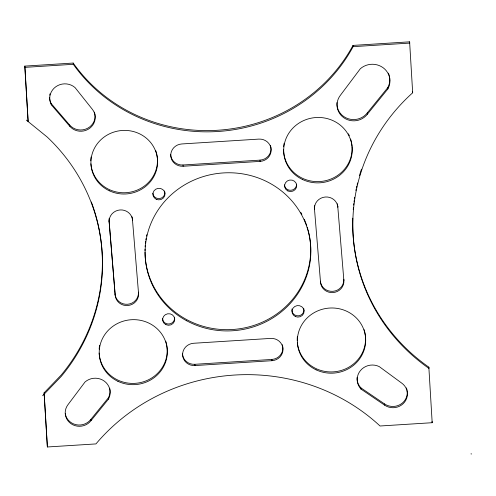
<?xml version="1.0" encoding="UTF-8"?>
<svg xmlns="http://www.w3.org/2000/svg" width="496" height="496" viewBox="0 0 496 496"><rect width="100%" height="100%" fill="white"/><g stroke="black" fill="none" stroke-linecap="round" stroke-linejoin="round"><path stroke-width="0.74" d="M65.243 413.571A14.31 13.64 -5.9 0 0 75.95 424.675A14.31 13.64 -5.9 0 0 90.892 419.38L108.295 397.928A15.072 14.372 -5.9 0 0 109.709 388.182M108.426 399.181A15.072 14.372 -5.9 0 0 104.371 381.157A15.072 14.372 -5.9 0 0 85.027 381.988L67.995 404.662A14.31 13.64 -5.9 0 0 71.027 423.714A14.31 13.64 -5.9 0 0 91.022 420.639L108.426 399.181L108.295 397.928M336.951 102.585A16.833 16.046 -5.9 0 0 347.944 118.649A16.833 16.046 -5.9 0 0 367.282 112.921L387.748 87.687A17.738 16.907 -5.9 0 0 389.416 76.217M387.878 88.939A17.738 16.907 -5.9 0 0 383.117 67.729A17.738 16.907 -5.9 0 0 360.356 68.708L340.318 95.381A16.833 16.046 -5.9 0 0 343.883 117.8A16.833 16.046 -5.9 0 0 367.406 114.179L387.878 88.939L387.748 87.687M352.774 218.172A188.43 179.645 -5.9 0 0 428.842 367.158L432.183 422.71L380.041 425.996A192.429 183.458 -5.9 0 0 95.945 443.914L47.368 446.977L44.113 392.82L61.194 375.057A188.43 179.645 -5.9 0 0 98.698 227.162M42.65 395.727L61.324 376.309A188.43 179.645 -5.9 0 0 47.182 137.02L26.356 120.094M24.8 66.104L73.179 63.054A162.973 155.378 -5.9 0 0 352.997 45.409L409.615 41.838L409.746 43.09L353.121 46.661A162.973 155.378 -5.9 0 1 73.309 64.306L24.93 67.363L24.8 66.104L28.129 121.539L24.93 67.363M170.643 154.585A11.712 11.166 -5.9 0 0 182.987 164.994L259.985 160.134A11.712 11.166 -5.9 0 0 270.438 145.396M183.117 166.247L260.115 161.392A11.712 11.166 -5.9 0 0 271.138 149.507A11.712 11.166 -5.9 0 0 258.794 139.103L181.796 143.958A11.712 11.166 -5.9 0 0 170.773 155.837A11.712 11.166 -5.9 0 0 183.117 166.247L182.987 164.994M182.491 353.89A11.712 11.166 -5.9 0 0 194.835 364.3L271.833 359.445A11.712 11.166 -5.9 0 0 282.286 344.701M194.965 365.558L271.957 360.697A11.712 11.166 -5.9 0 0 282.987 348.818A11.712 11.166 -5.9 0 0 270.642 338.408L193.645 343.263A11.712 11.166 -5.9 0 0 182.621 355.148A11.712 11.166 -5.9 0 0 194.965 365.558L194.835 364.3M357.064 377.456A15.072 14.372 -5.9 0 0 360.908 387.866L384.505 403.899A14.31 13.64 -5.9 0 0 400.377 404.445A14.31 13.64 -5.9 0 0 407.123 390.656M361.038 389.124L384.629 405.151A14.31 13.64 -5.9 0 0 404.624 402.076A14.31 13.64 -5.9 0 0 401.599 383.024L379.285 366.625A15.072 14.372 -5.9 0 0 360.356 370.667A15.072 14.372 -5.9 0 0 361.038 389.124L360.908 387.866M49.588 97.191A15.072 14.372 -5.9 0 0 51.231 103.614L69.614 124.967L69.744 126.226A14.31 13.64 -5.9 0 0 89.838 128.185A14.31 13.64 -5.9 0 0 92.089 108.984L75.045 87.587A15.072 14.372 -5.9 0 0 55.707 86.831A15.072 14.372 -5.9 0 0 51.361 104.867L69.744 126.226M471.138 453.542L471.2 454.162M412.554 91.524L412.678 92.777A188.43 179.645 -5.9 0 0 428.972 368.416L428.842 367.158M432.053 421.451L432.183 422.71M367.282 112.921L367.406 114.179M352.997 45.409L353.121 46.661M384.505 403.899L384.629 405.151M343.871 280.469L343.74 279.211A11.712 11.166 -5.9 0 1 332.983 291.319A11.712 11.166 -5.9 0 1 320.404 281.17L320.534 282.429A11.712 11.166 -5.9 0 0 333.114 292.572A11.712 11.166 -5.9 0 0 343.871 280.469L337.714 205.896L337.844 207.154A11.712 11.166 -5.9 0 0 325.264 197.011A11.712 11.166 -5.9 0 0 314.507 209.114L314.383 207.861A11.712 11.166 -5.9 0 1 314.427 205.666M259.985 160.134L260.115 161.392M271.833 359.445L271.957 360.697M132.395 218.848L132.519 220.1A11.712 11.166 -5.9 0 0 119.939 209.957A11.712 11.166 -5.9 0 0 109.188 222.065L115.208 295.374A11.712 11.166 -5.9 0 0 127.788 305.524A11.712 11.166 -5.9 0 0 138.545 293.415L132.395 218.848A11.712 11.166 -5.9 0 0 131.992 216.69M138.545 293.415L138.415 292.163A11.712 11.166 -5.9 0 1 127.664 304.265A11.712 11.166 -5.9 0 1 115.078 294.122L109.058 220.807A11.712 11.166 -5.9 0 1 109.101 218.618M109.058 220.807L109.188 222.065M115.078 294.122L115.208 295.374M73.179 63.054L73.309 64.306M90.892 419.38L91.022 420.639M51.231 103.614L51.361 104.867M44.113 392.82L47.368 446.977M314.383 207.861L320.534 282.429M409.615 41.838L412.678 92.777M91.338 201.959A188.43 179.645 -5.9 0 1 98.537 226.405M353.245 209.684A188.43 179.645 -5.9 0 1 353.45 207.384M353.679 205.077A188.43 179.645 -5.9 0 1 353.853 203.546M354.039 202.008A188.43 179.645 -5.9 0 1 354.237 200.477M354.454 198.939A188.43 179.645 -5.9 0 1 354.683 197.408M355.88 190.532A188.43 179.645 -5.9 0 1 356.184 189.007M356.5 187.494A188.43 179.645 -5.9 0 1 356.829 185.975M357.176 184.469A188.43 179.645 -5.9 0 1 357.529 182.962M359.47 175.64A188.43 179.645 -5.9 0 1 361.479 169.142M308.084 230.076A82.906 79.038 -5.9 0 1 238.712 328.891A82.906 79.038 -5.9 0 1 144.993 252.16M144.987 250.641A82.906 79.038 -5.9 0 1 145.018 249.122M145.123 246.828A82.906 79.038 -5.9 0 1 145.229 245.291M145.371 243.759A82.906 79.038 -5.9 0 1 145.638 241.459M145.855 239.928A82.906 79.038 -5.9 0 1 146.103 238.402M146.537 236.127A82.906 79.038 -5.9 0 1 146.859 234.62M300.762 212.338A82.906 79.038 -5.9 0 1 301.872 214.359M304.24 219.232A82.906 79.038 -5.9 0 1 306.757 225.699M307.229 227.156A82.906 79.038 -5.9 0 1 307.886 229.344M352.055 146.754A34.292 32.693 -5.9 0 1 319.021 181.592A34.292 32.693 -5.9 0 1 283.563 149.656M283.656 146.791A34.292 32.693 -5.9 0 1 284.14 143.245M348.378 133.79A34.292 32.693 -5.9 0 1 349.333 135.73M350.616 139.054A34.292 32.693 -5.9 0 1 352.005 146.047M155.794 150.71A33.35 31.794 -5.9 0 1 130.721 192.076A33.35 31.794 -5.9 0 1 90.898 163.798M90.799 160.791A33.35 31.794 -5.9 0 1 91.097 156.996M165.751 341.167A34.081 32.494 -5.9 0 1 139.097 382.856A34.081 32.494 -5.9 0 1 99.138 353.047M99.15 349.184A34.081 32.494 -5.9 0 1 99.646 345.334M364.089 329.567A34.187 32.593 -5.9 0 1 337.751 371.312A34.187 32.593 -5.9 0 1 297.327 342.252M297.24 340.715A34.187 32.593 -5.9 0 1 297.346 336.827M337.311 203.744A11.712 11.166 -5.9 0 1 337.633 205.177M388.374 73.104A17.738 16.907 -5.9 0 1 389.261 75.584M296.565 184.128A6.064 5.778 -5.9 0 1 290.854 190.284A6.064 5.778 -5.9 0 1 284.462 184.89M164.604 190.954A6.064 5.778 -5.9 0 1 159.979 198.487A6.064 5.778 -5.9 0 1 152.799 193.198M174.611 317.849A6.064 5.778 -5.9 0 1 168.9 324A6.064 5.778 -5.9 0 1 162.508 318.612M303.688 308.208A6.064 5.778 -5.9 0 1 298.27 315.84A6.064 5.778 -5.9 0 1 291.995 308.946M406.367 387.903A14.31 13.64 -5.9 0 1 406.993 389.961M49.724 95.189A15.072 14.372 -5.9 0 1 49.978 93.868M94.414 112.09A14.31 13.64 -5.9 0 1 87.525 128.321A14.31 13.64 -5.9 0 1 69.614 124.967M186.583 320.738A82.906 79.038 -5.9 0 0 310.849 251.038A82.906 79.038 -5.9 0 0 186.508 183.768A82.906 79.038 -5.9 0 0 186.583 320.738M302.523 179.515A34.292 32.693 -5.9 0 0 352.185 148.013A34.292 32.693 -5.9 0 0 299.181 122.983A34.292 32.693 -5.9 0 0 302.523 179.515M109.244 190.749A33.35 31.794 -5.9 0 0 157.542 160.109A33.35 31.794 -5.9 0 0 105.995 135.768A33.35 31.794 -5.9 0 0 109.244 190.749M117.93 381.325A34.081 32.494 -5.9 0 0 167.288 350.015A34.081 32.494 -5.9 0 0 114.613 325.14A34.081 32.494 -5.9 0 0 117.93 381.325M316.126 369.842A34.187 32.593 -5.9 0 0 365.633 338.439A34.187 32.593 -5.9 0 0 312.796 313.484A34.187 32.593 -5.9 0 0 316.126 369.842M287.916 190.954A6.064 5.778 -5.9 0 0 296.695 185.386A6.064 5.778 -5.9 0 0 287.32 180.959A6.064 5.778 -5.9 0 0 287.916 190.954M156.246 199.256A6.064 5.778 -5.9 0 0 165.032 193.688A6.064 5.778 -5.9 0 0 155.657 189.261A6.064 5.778 -5.9 0 0 156.246 199.256M165.962 324.675A6.064 5.778 -5.9 0 0 174.741 319.102A6.064 5.778 -5.9 0 0 165.366 314.675A6.064 5.778 -5.9 0 0 165.962 324.675M295.331 316.516A6.064 5.778 -5.9 0 0 304.11 310.942A6.064 5.778 -5.9 0 0 294.742 306.516A6.064 5.778 -5.9 0 0 295.331 316.516"/></g></svg>
